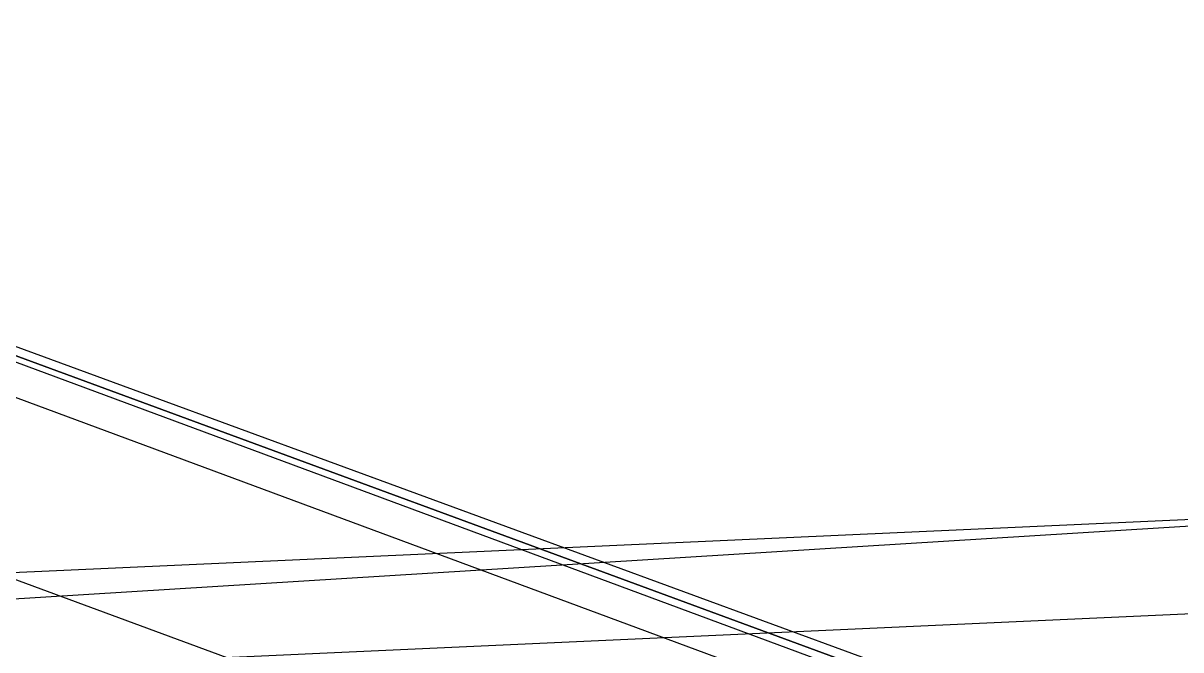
# Model space of a CAD drawing. Header units: feet. Extents: x -84 to 198, y -22 to 181.
# Drawn here: x 123.924 to 127.367, y 146.967 to 148.829 of the extents above; entities that cross this region are included whole.
import ezdxf

# ---------------------------------------------------------------- set-up
doc = ezdxf.new("R2010")
doc.units = ezdxf.units.FT
doc.layers.add('A-AREA-UNIDAD', color=30, linetype='CONTINUOUS')
doc.layers.add('A-LINEA', color=7, linetype='CONTINUOUS')

msp = doc.modelspace()

# ---------------------------------------------------------------- linework, layer by layer
at = {"layer": 'A-AREA-UNIDAD'}
msp.add_lwpolyline([(134, 143.5378), (130.912, 144.9422), (130.4, 144.9422), (130.208, 145.2622), (127.168, 146.4889), (126.672, 146.4889), (126.64, 146.7022), (123.52, 147.8578), (122.88, 147.8933), (122.848, 148.0889), (115.808, 150.2578), (115.2, 150.2578), (115.168, 150.4178), (111.328, 151.2178), (111.28, 151.3778), (104, 152.7289), (99.072, 153.3689), (92.192, 153.9022), (87.92, 153.9733)], dxfattribs=at)
at = {"layer": 'A-LINEA'}
for p, q in [((137.3218, 147.95), (37.3544, 141.7506)), ((137.3218, 147.95), (37.3544, 141.7506)), ((137.2414, 147.8002), (39.8639, 143.3866)), ((137.2414, 147.8002), (39.8639, 143.3866)), ((137.0738, 147.512), (40.0569, 143.1148)), ((137.0738, 147.512), (40.0569, 143.1148)), ((123.1333, 147.4578), (126.6133, 146.1778)), ((123.1333, 147.4578), (126.6133, 146.1778))]:
    msp.add_line(p, q, dxfattribs=at)
for points in [[(123.24, 148.0844), (126.9333, 146.7244), (126.9333, 146.7111), (126.9333, 146.6978), (123.2267, 148.0711), (123.24, 148.0844)], [(123.24, 148.0844), (126.9333, 146.7244), (126.9333, 146.7111), (126.9333, 146.6978), (123.2267, 148.0711), (123.24, 148.0844)], [(123.24, 148.1111), (126.9467, 146.7511), (126.9467, 146.7378), (126.9467, 146.7244), (126.9333, 146.7244), (123.24, 148.0844), (123.24, 148.0978), (123.24, 148.1111)], [(123.24, 148.1111), (126.9467, 146.7511), (126.9467, 146.7378), (126.9467, 146.7244), (126.9333, 146.7244), (123.24, 148.0844), (123.24, 148.0978), (123.24, 148.1111)]]:
    msp.add_lwpolyline(points, dxfattribs=at)

doc.saveas('drawing.dxf')
